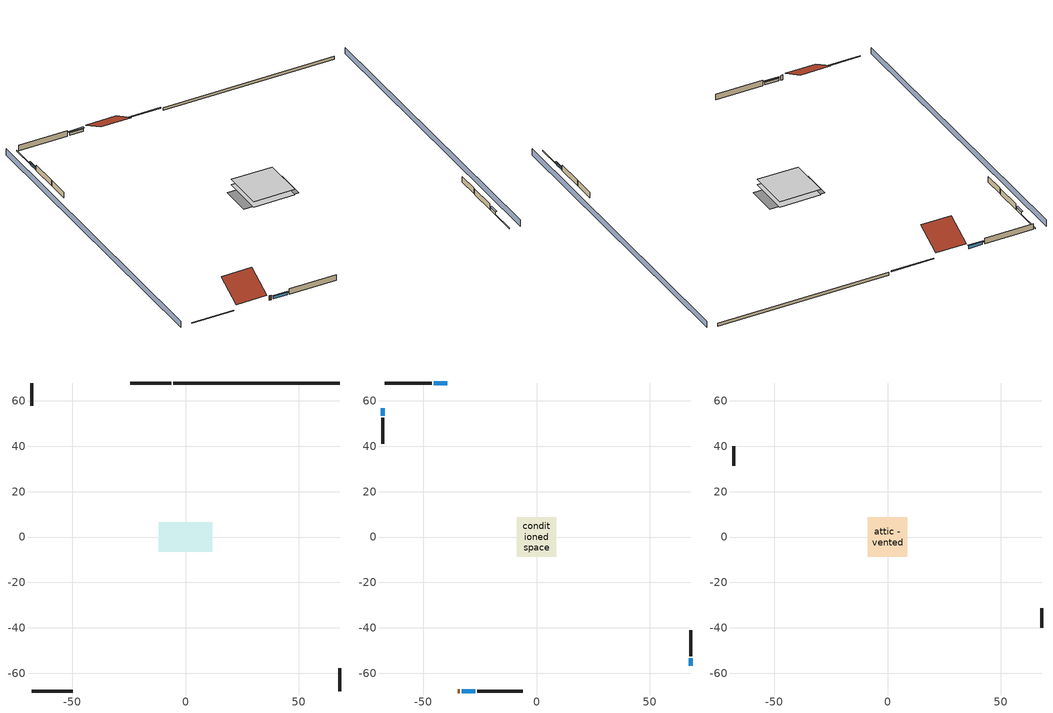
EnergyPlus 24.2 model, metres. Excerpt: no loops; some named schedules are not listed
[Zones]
crawlspace - vented
 floor foundation (Slab1 construction): -11.76,-6.54 -11.76,6.54 11.76,6.54 11.76,-6.54 z-0.91
 wall outside (RimJoist1 construction): -6.25,67.86 -24.39,67.86 z0.3:0.61
 wall outside (RimJoist2 construction): 67.86,-67.86 67.86,-57.77 z0.3:0.61
 wall outside (RimJoist3 construction): -67.86,-67.86 -49.73,-67.86 z0.3:0.61
 wall outside (RimJoist4 construction): -67.86,67.86 -67.86,57.77 z0.3:0.61
 wall foundation (FoundationWall1 construction): 67.86,67.86 -5.32,67.86 z-0.91:0.3
conditioned space
 floor to crawlspace - vented (Floor1 construction): -8.77,-8.77 -8.77,8.77 8.77,8.77 8.77,-8.77 z0.3
 wall outside (AdiabaticWallConstruction 1): -34.76,-67.86 -33.84,-67.86 z0.3:2.34
 wall outside (AdiabaticWallConstruction): -39.36,67.86 -45.3,67.86 / -32.91,-67.86 -26.97,-67.86 z0.3:1.46; 67.86,-56.84 67.86,-53.45 / -67.86,56.84 -67.86,53.45 z0.3:1.43
 wall outside (Wall1 construction): -46.23,67.86 -66.93,67.86 z0.3:2.74
 wall outside (Wall2 construction): 67.86,-52.52 67.86,-41.02 z0.3:2.74
 wall outside (Wall3 construction): -26.04,-67.86 -6.1,-67.86 z0.3:2.74
 wall outside (Wall4 construction): -67.86,52.52 -67.86,41.02 z0.3:2.74
 window (WindowConstruction): -39.36,67.86 -45.3,67.86 z0.3:1.46
 window (WindowConstruction 1): 67.86,-56.84 67.86,-53.45 z0.3:1.43
 window (WindowConstruction 2): -32.91,-67.86 -26.97,-67.86 z0.3:1.46
 window (WindowConstruction 3): -67.86,56.84 -67.86,53.45 z0.3:1.43
 door (Door): -34.76,-67.86 -33.84,-67.86 z0.3:2.34
attic - vented
 floor to conditioned space (Floor2 construction Reversed): -8.77,-8.77 -8.77,8.77 8.77,8.77 8.77,-8.77 z2.74
 wall outside (Wall5 construction): 67.86,-40.09 67.86,-31.33 z0.3:2.74
 wall outside (Wall6 construction): -67.86,40.09 -67.86,31.33 z0.3:2.74
 roof outside (Roof1 construction): -38.43,67.86,2.74 -38.43,56.13,8.61 -25.32,56.13,8.61 -25.32,67.86,2.74
 roof outside (Roof2 construction): -35.69,-67.86,2.74 -35.69,-56.13,8.61 -48.8,-56.13,8.61 -48.8,-67.86,2.74
shading: -72.43,67.86 -72.43,-67.86 / 72.43,-67.86 72.43,67.86 z0:2.74; -45.6,67.86 -39.05,67.86 -39.05,68.47 -45.6,68.47 z1.77; 67.86,-53.14 67.86,-57.15 68.47,-57.15 68.47,-53.14 z1.74; -26.66,-67.86 -33.22,-67.86 -33.22,-68.47 -26.66,-68.47 z1.77; -67.86,53.14 -67.86,57.15 -68.47,57.15 -68.47,53.14 z1.74
[Building]
Building 1: Terrain=Suburbs
[Site:Location]
Portland Intl Arpt_OR: Latitude {deg}=45.59; Longitude {deg}=-122.6; Time Zone {hr}=-8; Elevation {m}=33; Keep Site Location Information=Yes
[Site:GroundTemperature:Shallow]
10.2558, 8.96328, 8.85977, 9.47314, 11.9355, 14.3863, 16.5111, 17.8571, 17.9714, 16.8767, 14.8061, 12.4304
[Site:WaterMainsTemperature]
Calculation Method=Schedule; Temperature Schedule=mains temperature schedule
[Material] Roughness=Rough; Thermal Absorptance=0.9
Name | Thickness {m} | Conductivity {W/m-K} | Density {kg/m3} | Specific Heat {J/kg-K} | Solar Absorptance | Visible Absorptance
asphalt or fiberglass shingles | 0.00635 | 0.162714 | 1121.4 | 1465.45 | 0.85 | 0.85
ceiling stud and cavity | 0.1397 | 0.118061 | 65.682 | 1177.47 | 0.7 | 0.7
concrete 8.0 in. | 0.2032 | 1.803125 | 2242.8 | 837.4 | 0.7 | 0.7
door material | 0.04445 | 0.0612267 | 512.64 | 1214.23 | 0.7 | 0.7
floor covering | 0.0127 | 0.0433444 | 54.468 | 1339.84 | 0.6 | 0.6
floor stud and cavity | 0.1397 | 0.923637 | 92.3553 | 1139.71 | 0.7 | 0.7
furniture material conditioned space 1 | 0.1524 | 0.115458 | 640.8 | 1214.23 | 0.6 | 0.6
gypsum board | 0.0127 | 0.160291 | 801 | 837.4 | 0.6 | 0.6
osb sheathing 0.5 in. | 0.0127 | 0.115458 | 512.64 | 1214.23 | 0.6 | 0.6
osb sheathing 0.5 in. 1 | 0.0127 | 0.115458 | 512.64 | 1214.23 | 0.7 | 0.7
osb sheathing 0.75 in. | 0.01905 | 0.115458 | 512.64 | 1214.23 | 0.7 | 0.7
rim joist stud and cavity | 0.0508 | 0.178289 | 50.32683 | 1063.81 | 0.6 | 0.6
roof rigid ins | 0.00281632 | 0.029427 | 32.04 | 1214.23 | 0.7 | 0.7
soil 0.5 in. | 0.0127 | 1.3848 | 1842.3 | 418.7 | 0.7 | 0.7
vinyl siding | 0.009525 | 0.089435 | 177.822 | 1046.75 | 0.5 | 0.5
wall rigid ins | 0.512978 | 0.029427 | 32.04 | 1214.23 | 0.7 | 0.7
wall stud and cavity | 0.1397 | 0.549615 | 139.0536 | 1170.24 | 0.7 | 0.7
wall stud and cavity 1 | 0.1397 | 0.419005 | 139.0536 | 1170.24 | 0.6 | 0.6
wall stud and cavity 2 | 0.0889 | 0.380278 | 52.3479 | 1209.89 | 0.7 | 0.7
wall stud and cavity 3 | 0.0889 | 0.391764 | 83.0341 | 1211.67 | 0.7 | 0.7
wood siding; wood siding 1 | 0.0254 | 0.102417 | 544.68 | 1172.36 | 0.7 | 0.7
[WindowMaterial:SimpleGlazingSystem]
WindowMaterial: U-Factor {W/m2-K}=2.78222; Solar Heat Gain Coefficient=0.56
[Construction]
AdiabaticWallConstruction: wood siding, wall rigid ins, wall stud and cavity 2, gypsum board
AdiabaticWallConstruction 1: wood siding 1, wall rigid ins, wall stud and cavity 2, gypsum board
Door: door material
Floor1 construction: floor stud and cavity, osb sheathing 0.75 in., floor covering
Floor2 construction Reversed: gypsum board, ceiling stud and cavity
FoundationWall1 construction: concrete 8.0 in.
furniture construction conditioned space 1: furniture material conditioned space 1
PartitionWallConstruction: gypsum board, wall stud and cavity 3, gypsum board
RimJoist1 construction; RimJoist2 construction; RimJoist3 construction; RimJoist4 construction: vinyl siding, rim joist stud and cavity
Roof1 construction; Roof2 construction: asphalt or fiberglass shingles, roof rigid ins, osb sheathing 0.5 in.
Slab1 construction: soil 0.5 in.
Wall1 construction; Wall2 construction; Wall3 construction; Wall4 construction: vinyl siding, osb sheathing 0.5 in. 1, wall stud and cavity, gypsum board
Wall5 construction; Wall6 construction: vinyl siding, osb sheathing 0.5 in. 1, wall stud and cavity 1
WindowConstruction; WindowConstruction 1; WindowConstruction 2; WindowConstruction 3: WindowMaterial
[Zone] Multiplier=1; Part of Total Floor Area=Yes
Name | Volume {m3}
attic - vented | 401.93
conditioned space | 749.83
crawlspace - vented | 374.915
[Space]
Name | Zone | Volume {m3}
attic - vented 1 | attic - vented | 401.93
conditioned space 1 | conditioned space | 749.83
crawlspace - vented 1 | crawlspace - vented | 374.915
[ZoneInfiltration:EffectiveLeakageArea]
infil attic - vented 1: Zone or Space=attic - vented 1; Schedule=Always On Discrete; Effective Air Leakage Area {cm2}=10249.3; Stack Coefficient=0.00027267; Wind Coefficient=4.04025e-05
[ZoneMixing]
whole house fan mix: Zone or Space=attic - vented; Schedule=Always On Continuous; Design Flow Rate Calculation Method=Flow/Zone; Design Flow Rate {m3/s}=0; Source Zone or Space=conditioned space
[SurfaceProperty:IncidentSolarMultiplier] Incident Solar Multiplier=1; Incident Solar Multiplier Schedule=trans schedule winter=0.85 summer=0.7
Window1; Window2; Window3; Window4
[InternalMass] Zone or ZoneList=conditioned space; Space or SpaceList=conditioned space 1
Name | Construction | Surface Area {m2}
furniture mass conditioned space 1 | furniture construction conditioned space 1 | 123.004
partition wall mass | PartitionWallConstruction | 307.509
[Lights]
interior lighting: Zone or ZoneList or Space or SpaceList=conditioned space 1; Schedule=lighting_interior; Design Level Calculation Method=LightingLevel; Lighting Level {W}=446.442; Return Air Fraction=0; Fraction Radiant=0.6; Fraction Visible=0.2; Fraction Replaceable=1
[People]
occupants: Zone or ZoneList or Space or SpaceList=conditioned space 1; Number of People Schedule=occupants; Number of People Calculation Method=People; Number of People=2; Fraction Radiant=0.314171; Sensible Heat Fraction=0.56303; Activity Level Schedule=occupants activity schedule; Carbon Dioxide Generation Rate {m3/s-W}=0; Enable ASHRAE 55 Comfort Warnings=No; Mean Radiant Temperature Calculation Type=EnclosureAveraged
[ElectricEquipment] Zone or ZoneList or Space or SpaceList=conditioned space 1; Design Level Calculation Method=EquipmentLevel
Name | Schedule | Design Level {W} | Fraction Latent | Fraction Radiant | Fraction Lost
ceiling fan | ceiling_fan | 17.3324 | 0 | 0.558 | 0
clothes dryer | clothes_dryer | 4182.2 | 0.015 | 0.081 | 0.85
clothes washer | clothes_washer | 815.947 | 0.03 | 0.162 | 0.7
cooking range | cooking_range | 2300.13 | 0.08 | 0.432 | 0.2
dishwasher | dishwasher | 646.607 | 0.3 | 0.18 | 0.4
fridge | fridge schedule | 51.9007 | 0 | 0.6 | 0
mech vent bath fan 0 | mech vent bath fan 0 schedule | 30 | 0 | 0 | 1
mech vent house fan | mech vent house fan schedule | 0 | 0 | 0 | 1
mech vent house fan cfis | mech vent house fan cfis schedule | 0 | 0 | 0 | 0
mech vent range fan 0 | mech vent range fan 0 schedule | 30 | 0 | 0 | 1
misc plug loads | plug_loads_other | 836.903 | 0.021 | 0.558 | 0.049
misc tv | plug_loads_tv | 972.486 | 0 | 0.6 | 0
whole house fan | Always On Discrete | 0 | 0 | 0 | 1
[OtherEquipment] Zone or ZoneList or Space or SpaceList=conditioned space 1; Design Level Calculation Method=EquipmentLevel
Name | Fuel Type | Schedule | Design Level {W} | Fraction Latent | Fraction Radiant | Fraction Lost
clothes dryer 1 | Electricity | clothes_dryer | 0 | 0.015 | 0.081 | 0.85
cooking range 1 | Electricity | cooking_range | 0 | 0.08 | 0.432 | 0.2
general water use latent | None | general water use schedule | 44.1266 | 1 | 0 | 0
general water use sensible | None | general water use schedule | -43.4886 | 0 | 0.6 | 0
mech vent house fan latent load; water heater lat | None | Always On Discrete | 0 | 1 | 0 | 0
mech vent house fan sensible load; water heater sens | None | Always On Discrete | 0 | 0 | 0 | 0
water heater energy adjustment1 | Electricity | Always On Discrete | 0.01 | 0 | 0 | 1
[ZoneInfiltration:DesignFlowRate] Schedule=Always On Discrete
Name | Zone or ZoneList or Space or SpaceList | Design Flow Rate Calculation Method | Design Flow Rate {m3/s} | Air Changes per Hour {1/hr} | Constant Term Coefficient | Temperature Term Coefficient | Velocity Term Coefficient | Velocity Squared Term Coefficient
infil flow; natural vent flow; whole house fan flow | conditioned space 1 | Flow/Zone | 0
infil crawlspace - vented 1 | crawlspace - vented 1 | AirChanges/Hour |  | 2.6013 | 1 | 0 | 0 | 0
[SurfaceProperty:ExposedFoundationPerimeter]
Slab1: Exposed Perimeter Calculation Method=TotalExposedPerimeter; Total Exposed Perimeter {m}=73.18248
[AvailabilityManager:Scheduled]
mini split heat pump airloop Availability Manager: Schedule=Always On Discrete
[WaterUse:Equipment]
dishwasher: Peak Flow Rate {m3/s}=1.13052e-05; Flow Rate Fraction Schedule=hot_water_dishwasher
[Foundation:Kiva]
Foundation Kiva 1: Initial Indoor Air Temperature {C}=8.58325; Wall Height Above Grade {m}=0.3048; Wall Depth Below Slab {m}=0.2032
[Foundation:Kiva:Settings]
Soil Conductivity {W/m-K}=1.3848; Soil Density {kg/m3}=1842.3; Soil Specific Heat {J/kg-K}=418.7; Ground Solar Absorptivity=0.9; Ground Thermal Absorptivity=0.9; Ground Surface Roughness {m}=0.03; Far-Field Width {m}=40; Deep-Ground Boundary Condition=ZeroFlux; Deep-Ground Depth {m}=40; Minimum Cell Dimension {m}=0.2; Maximum Cell Growth Coefficient=3; Simulation Timestep=Timestep
[Exterior:Lights]
exterior lighting: Schedule=exterior lighting schedule; Design Level {W}=10.1836
[EnergyManagementSystem:GlobalVariable]
infil_program_Qfan
infil_program_Qinf
mini_split_heat_pump_airloop_Fan_RTF
natural_vent_program_Qnv
natural_vent_program_Qwhf
[EnergyManagementSystem:Sensor]
Name | Output:Variable or Output:Meter Index Key | Output:Variable or Output:Meter
airflow_gain | infil flow | Infiltration Sensible Heat Gain Energy
airflow_gain_1 | natural vent flow | Infiltration Sensible Heat Gain Energy
airflow_gain_2 | whole house fan flow | Infiltration Sensible Heat Gain Energy
airflow_loss | infil flow | Infiltration Sensible Heat Loss Energy
airflow_loss_1 | natural vent flow | Infiltration Sensible Heat Loss Energy
airflow_loss_2 | whole house fan flow | Infiltration Sensible Heat Loss Energy
clg_load_cond |  | Cooling:EnergyTransfer:Zone:CONDITIONED SPACE
clg_sp_s; clg_sp_s_1 | cooling setpoint | Schedule Value
clothes_dryer_exhaust_0_sch_s | clothes_dryer | Schedule Value
cool_season | cooling season schedule | Schedule Value
htg_load_cond |  | Heating:EnergyTransfer:Zone:CONDITIONED SPACE
htg_sp_s; htg_sp_s_1 | heating setpoint | Schedule Value
ig_ee_conv | ceiling fan | Electric Equipment Convective Heating Energy
ig_ee_conv_1 | clothes dryer | Electric Equipment Convective Heating Energy
ig_ee_conv_3 | cooking range | Electric Equipment Convective Heating Energy
ig_ee_conv_4 | dishwasher | Electric Equipment Convective Heating Energy
ig_ee_conv_5 | fridge | Electric Equipment Convective Heating Energy
ig_ee_conv_6 | misc plug loads | Electric Equipment Convective Heating Energy
ig_ee_conv_7 | misc tv | Electric Equipment Convective Heating Energy
ig_ee_conv_8 | whole house fan | Electric Equipment Convective Heating Energy
ig_ee_rad | ceiling fan | Electric Equipment Radiant Heating Energy
ig_ee_rad_1 | clothes dryer | Electric Equipment Radiant Heating Energy
ig_ee_rad_3 | cooking range | Electric Equipment Radiant Heating Energy
ig_ee_rad_4 | dishwasher | Electric Equipment Radiant Heating Energy
ig_ee_rad_5 | fridge | Electric Equipment Radiant Heating Energy
ig_ee_rad_6 | misc plug loads | Electric Equipment Radiant Heating Energy
ig_ee_rad_7 | misc tv | Electric Equipment Radiant Heating Energy
ig_ee_rad_8 | whole house fan | Electric Equipment Radiant Heating Energy
ig_lgt_conv | interior lighting | Lights Convective Heating Energy
ig_lgt_rad | interior lighting | Lights Radiant Heating Energy
ig_lgt_vis | interior lighting | Lights Visible Radiation Heating Energy
ig_oe_conv | clothes dryer 1 | Other Equipment Convective Heating Energy
ig_oe_conv_1 | cooking range 1 | Other Equipment Convective Heating Energy
ig_oe_conv_2 | general water use latent | Other Equipment Convective Heating Energy
ig_oe_conv_3 | general water use sensible | Other Equipment Convective Heating Energy
ig_oe_conv_4 | water heater energy adjustment1 | Other Equipment Convective Heating Energy
ig_oe_conv_5 | water heater lat | Other Equipment Convective Heating Energy
ig_oe_conv_6 | water heater sens | Other Equipment Convective Heating Energy
ig_oe_rad | clothes dryer 1 | Other Equipment Radiant Heating Energy
ig_oe_rad_1 | cooking range 1 | Other Equipment Radiant Heating Energy
ig_oe_rad_2 | general water use latent | Other Equipment Radiant Heating Energy
ig_oe_rad_3 | general water use sensible | Other Equipment Radiant Heating Energy
ig_oe_rad_4 | water heater energy adjustment1 | Other Equipment Radiant Heating Energy
ig_oe_rad_5 | water heater lat | Other Equipment Radiant Heating Energy
ig_oe_rad_6 | water heater sens | Other Equipment Radiant Heating Energy
ig_ppl_conv | occupants | People Convective Heating Energy
ig_ppl_rad | occupants | People Radiant Heating Energy
im_conv | furniture mass conditioned space 1 | Surface Inside Face Convection Heat Gain Energy
im_conv_1 | partition wall mass | Surface Inside Face Convection Heat Gain Energy
im_ig | furniture mass conditioned space 1 | Surface Inside Face Internal Gains Radiation Heat Gain Energy
im_ig_1 | partition wall mass | Surface Inside Face Internal Gains Radiation Heat Gain Energy
im_lgt | furniture mass conditioned space 1 | Surface Inside Face Lights Radiation Heat Gain Energy
im_lgt_1 | partition wall mass | Surface Inside Face Lights Radiation Heat Gain Energy
im_sol | furniture mass conditioned space 1 | Surface Inside Face Solar Radiation Heat Gain Energy
im_sol_1 | partition wall mass | Surface Inside Face Solar Radiation Heat Gain Energy
im_surf | furniture mass conditioned space 1 | Surface Inside Face Net Surface Thermal Radiation Heat Gain Energy
im_surf_1 | partition wall mass | Surface Inside Face Net Surface Thermal Radiation Heat Gain Energy
mech_vent_bath_fan_0_sch_s | mech vent bath fan 0 schedule | Schedule Value
mech_vent_range_fan_0_sch_s | mech vent range fan 0 schedule | Schedule Value
mv_conv | mech vent bath fan 0 | Electric Equipment Convective Heating Energy
mv_conv_1 | mech vent house fan | Electric Equipment Convective Heating Energy
mv_conv_2 | mech vent house fan cfis | Electric Equipment Convective Heating Energy
mv_conv_3 | mech vent range fan 0 | Electric Equipment Convective Heating Energy
mv_conv_4 | mech vent house fan latent load | Other Equipment Convective Heating Energy
mv_conv_5 | mech vent house fan sensible load | Other Equipment Convective Heating Energy
mv_rad | mech vent bath fan 0 | Electric Equipment Radiant Heating Energy
mv_rad_1 | mech vent house fan | Electric Equipment Radiant Heating Energy
mv_rad_2 | mech vent house fan cfis | Electric Equipment Radiant Heating Energy
mv_rad_3 | mech vent range fan 0 | Electric Equipment Radiant Heating Energy
mv_rad_4 | mech vent house fan latent load | Other Equipment Radiant Heating Energy
mv_rad_5 | mech vent house fan sensible load | Other Equipment Radiant Heating Energy
natural_vent_s | natural vent schedule | Schedule Value
out_pb_s |  | Site Outdoor Air Barometric Pressure
out_wt_s |  | Site Outdoor Air Humidity Ratio
site_vw_s |  | Site Wind Speed
ss_back_out | Window1 | Surface Window Shortwave from Zone Back Out Window Heat Transfer Rate
ss_back_out_1 | Window2 | Surface Window Shortwave from Zone Back Out Window Heat Transfer Rate
ss_back_out_2 | Window3 | Surface Window Shortwave from Zone Back Out Window Heat Transfer Rate
ss_back_out_3 | Window4 | Surface Window Shortwave from Zone Back Out Window Heat Transfer Rate
ss_conv | Door1 | Surface Inside Face Convection Heat Gain Energy
ss_conv_1 | Window1 | Surface Inside Face Convection Heat Gain Energy
ss_conv_2 | Window2 | Surface Inside Face Convection Heat Gain Energy
ss_conv_3 | Window3 | Surface Inside Face Convection Heat Gain Energy
ss_conv_4 | Window4 | Surface Inside Face Convection Heat Gain Energy
ss_ig | Door1 | Surface Inside Face Internal Gains Radiation Heat Gain Energy
ss_ig_1 | Window1 | Surface Inside Face Internal Gains Radiation Heat Gain Energy
ss_ig_2 | Window2 | Surface Inside Face Internal Gains Radiation Heat Gain Energy
ss_ig_3 | Window3 | Surface Inside Face Internal Gains Radiation Heat Gain Energy
ss_ig_4 | Window4 | Surface Inside Face Internal Gains Radiation Heat Gain Energy
ss_lgt | Door1 | Surface Inside Face Lights Radiation Heat Gain Energy
ss_sol | Door1 | Surface Inside Face Solar Radiation Heat Gain Energy
ss_surf | Door1 | Surface Inside Face Net Surface Thermal Radiation Heat Gain Energy
ss_surf_1 | Window1 | Surface Inside Face Net Surface Thermal Radiation Heat Gain Energy
ss_surf_2 | Window2 | Surface Inside Face Net Surface Thermal Radiation Heat Gain Energy
ss_surf_3 | Window3 | Surface Inside Face Net Surface Thermal Radiation Heat Gain Energy
ss_surf_4 | Window4 | Surface Inside Face Net Surface Thermal Radiation Heat Gain Energy
ss_trans_in | Window1 | Surface Window Transmitted Solar Radiation Rate
ss_trans_in_1 | Window2 | Surface Window Transmitted Solar Radiation Rate
ss_trans_in_2 | Window3 | Surface Window Transmitted Solar Radiation Rate
ss_trans_in_3 | Window4 | Surface Window Transmitted Solar Radiation Rate
ss_trans_out | Window1 | Surface Inside Face Initial Transmitted Diffuse Transmitted Out Window Solar Radiation Rate
ss_trans_out_1 | Window2 | Surface Inside Face Initial Transmitted Diffuse Transmitted Out Window Solar Radiation Rate
ss_trans_out_2 | Window3 | Surface Inside Face Initial Transmitted Diffuse Transmitted Out Window Solar Radiation Rate
ss_trans_out_3 | Window4 | Surface Inside Face Initial Transmitted Diffuse Transmitted Out Window Solar Radiation Rate
s_conv | Floor1 | Surface Inside Face Convection Heat Gain Energy
s_conv_1 | Floor2 | Surface Inside Face Convection Heat Gain Energy
s_conv_2 | Wall1 | Surface Inside Face Convection Heat Gain Energy
s_conv_3 | Wall2 | Surface Inside Face Convection Heat Gain Energy
s_conv_4 | Wall3 | Surface Inside Face Convection Heat Gain Energy
s_conv_5 | Wall4 | Surface Inside Face Convection Heat Gain Energy
s_ig | Floor1 | Surface Inside Face Internal Gains Radiation Heat Gain Energy
s_ig_1 | Floor2 | Surface Inside Face Internal Gains Radiation Heat Gain Energy
s_ig_2 | Wall1 | Surface Inside Face Internal Gains Radiation Heat Gain Energy
s_ig_3 | Wall2 | Surface Inside Face Internal Gains Radiation Heat Gain Energy
s_ig_4 | Wall3 | Surface Inside Face Internal Gains Radiation Heat Gain Energy
s_ig_5 | Wall4 | Surface Inside Face Internal Gains Radiation Heat Gain Energy
s_lgt | Floor1 | Surface Inside Face Lights Radiation Heat Gain Energy
s_lgt_1 | Floor2 | Surface Inside Face Lights Radiation Heat Gain Energy
s_lgt_2 | Wall1 | Surface Inside Face Lights Radiation Heat Gain Energy
s_lgt_3 | Wall2 | Surface Inside Face Lights Radiation Heat Gain Energy
s_lgt_4 | Wall3 | Surface Inside Face Lights Radiation Heat Gain Energy
s_lgt_5 | Wall4 | Surface Inside Face Lights Radiation Heat Gain Energy
s_sol | Floor1 | Surface Inside Face Solar Radiation Heat Gain Energy
s_sol_1 | Floor2 | Surface Inside Face Solar Radiation Heat Gain Energy
s_sol_2 | Wall1 | Surface Inside Face Solar Radiation Heat Gain Energy
s_sol_3 | Wall2 | Surface Inside Face Solar Radiation Heat Gain Energy
s_sol_4 | Wall3 | Surface Inside Face Solar Radiation Heat Gain Energy
s_sol_5 | Wall4 | Surface Inside Face Solar Radiation Heat Gain Energy
s_surf | Floor1 | Surface Inside Face Net Surface Thermal Radiation Heat Gain Energy
s_surf_1 | Floor2 | Surface Inside Face Net Surface Thermal Radiation Heat Gain Energy
s_surf_2 | Wall1 | Surface Inside Face Net Surface Thermal Radiation Heat Gain Energy
s_surf_3 | Wall2 | Surface Inside Face Net Surface Thermal Radiation Heat Gain Energy
s_surf_4 | Wall3 | Surface Inside Face Net Surface Thermal Radiation Heat Gain Energy
s_surf_5 | Wall4 | Surface Inside Face Net Surface Thermal Radiation Heat Gain Energy
water_heater_T_set | water heater setpoint | Schedule Value
[EnergyManagementSystem:Actuator]
Name | Actuated Component Unique | Actuated Component Type | Actuated Component Control Type
fridge_schedule_act | fridge schedule | Schedule:Constant | Schedule Value
infil_flow_act | infil flow | Zone Infiltration | Air Exchange Flow Rate
mech_vent_house_fan_cfis_act | mech vent house fan cfis | ElectricEquipment | Electricity Rate
mech_vent_house_fan_latent_load_act | mech vent house fan latent load | OtherEquipment | Power Level
mech_vent_house_fan_sensible_load_act | mech vent house fan sensible load | OtherEquipment | Power Level
natural_vent_flow_act | natural vent flow | Zone Infiltration | Air Exchange Flow Rate
water_heater_HPWHSchedOverride | water heater setpoint | Schedule:Constant | Schedule Value
water_heater_hpwh_ec_adj_act | water heater energy adjustment1 | OtherEquipment | Power Level
water_heater_lat_act | water heater lat | OtherEquipment | Power Level
water_heater_LESchedOverride | water heater BottomElementSetpoint | Schedule:Constant | Schedule Value
water_heater_sens_act | water heater sens | OtherEquipment | Power Level
water_heater_UESchedOverride | water heater TopElementSetpoint | Schedule:Constant | Schedule Value
whole_house_fan_act | whole house fan | ElectricEquipment | Electricity Rate
whole_house_fan_flow_act | whole house fan flow | Zone Infiltration | Air Exchange Flow Rate
whole_house_fan_mix_act | whole house fan mix | ZoneMixing | Air Exchange Flow Rate
